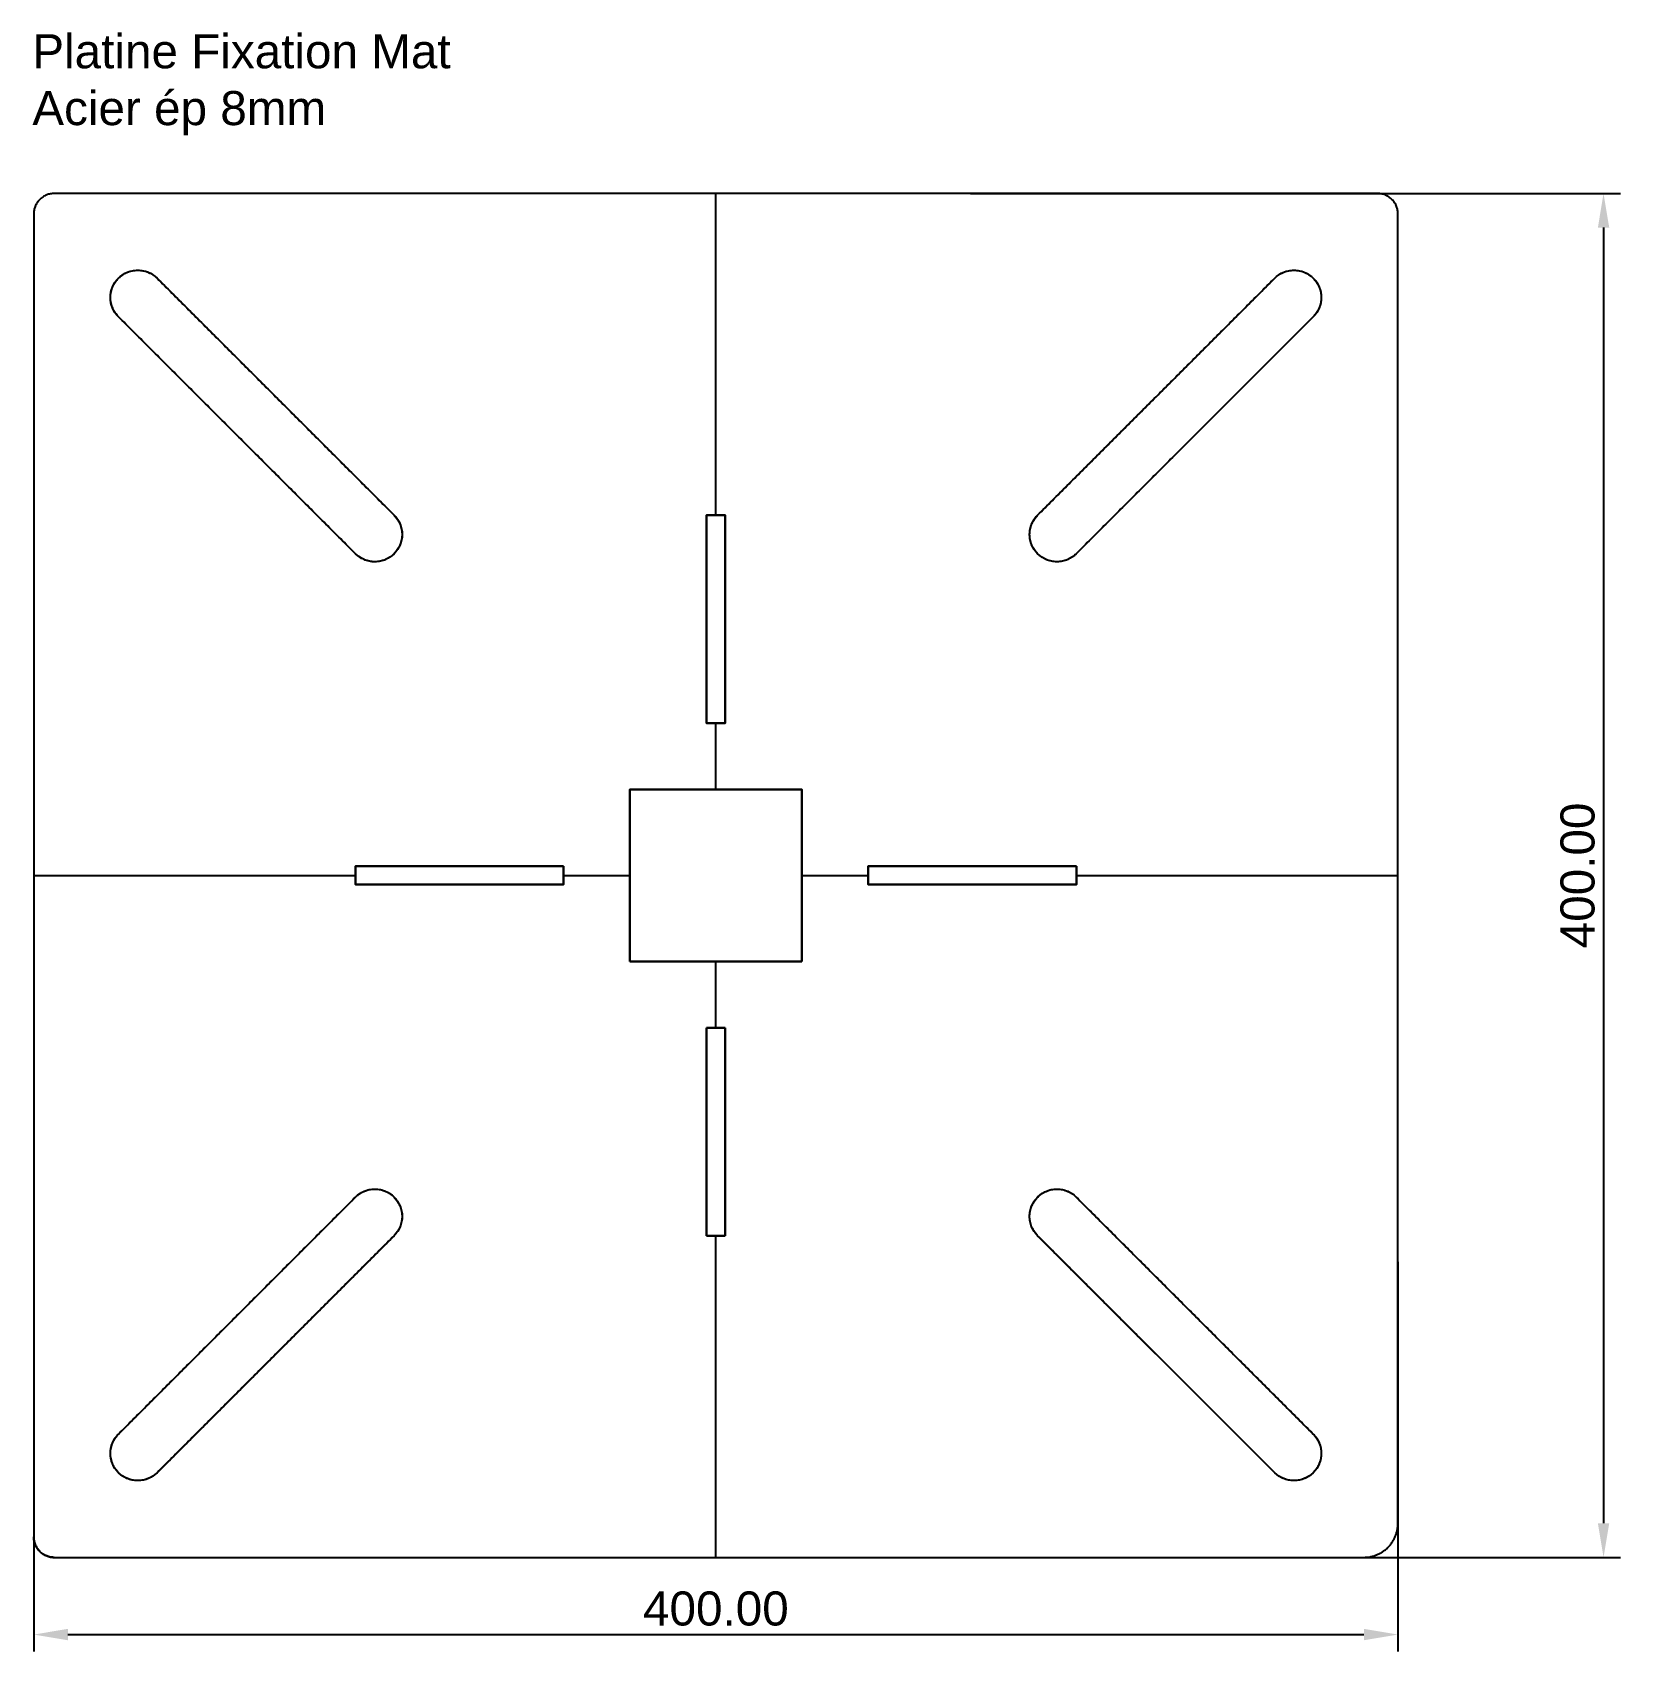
# Model space of a CAD drawing. Header units: millimetres. Extents: x -200 to 265, y -228 to 247.
import ezdxf

# ---------------------------------------------------------------- set-up
doc = ezdxf.new("R2010")
doc.units = ezdxf.units.MM
doc.layers.add('Défaut', color=7, linetype='Continuous', true_color=0x000000)
doc.layers.add('Mat-fix', color=7, linetype='Continuous', true_color=0x000000)
doc.styles.add('Helvetica Neue Regular', font='')
doc.styles.get('Helvetica Neue Regular').set_extended_font_data('Helvetica Neue')
doc.dimstyles.new('Défaut', dxfattribs={"dimtxt": 10, "dimasz": 10, "dimexe": 5, "dimexo": 5, "dimgap": 2.5, "dimtad": 1, "dimtoh": 1, "dimzin": 1, "dimdsep": 46, "dimtxsty": 'Helvetica Neue Regular', "dimcen": 5, "dimazin": 1, "dimtfac": 1, "dimtdec": 4, "dimtix": 1, "dimtofl": 0, "dimtmove": 1, "dimatfit": 3, "dimfxl": 10, "dimtolj": 1, "dimtzin": 1, "dimarcsym": 0})

# ---------------------------------------------------------------- blocks, each defined once
blk = doc.blocks.new('*D1')
at = {"layer": 'Defpoints', "color": 0}
for p in [(69.67, 199.88), (69.67, -200.12), (260.26, -200.12)]:
    blk.add_point(p, dxfattribs=at)
at = {"layer": 'Défaut', "color": 0, "lineweight": -2}
for p, q in [((74.67, 199.88), (265.26, 199.88)), ((260.26, 189.88), (260.26, -190.12)), ((74.67, -200.12), (265.26, -200.12))]:
    blk.add_line(p, q, dxfattribs=at)
at = {"layer": 'Défaut', "color": 0}
for points in [[(261.93, 189.88), (258.6, 189.88), (260.26, 199.88)], [(258.6, -190.12), (261.93, -190.12), (260.26, -200.12)]]:
    blk.add_solid(points, dxfattribs=at)
at = {"layer": 'Défaut', "color": 0, "insert": (252.69, -0.12), "char_height": 10, "attachment_point": 5, "rotation": 90, "style": 'Helvetica Neue Regular'}
blk.add_mtext('\\A1;400.00', dxfattribs=at)
blk = doc.blocks.new('*D2')
at = {"layer": 'Defpoints', "color": 0}
for p in [(-200.01, -108.4), (199.99, -108.4), (199.99, -222.76)]:
    blk.add_point(p, dxfattribs=at)
at = {"layer": 'Défaut', "color": 0, "lineweight": -2}
for p, q in [((-200.01, -113.4), (-200.01, -227.76)), ((199.99, -113.4), (199.99, -227.76)), ((-190.01, -222.76), (189.99, -222.76))]:
    blk.add_line(p, q, dxfattribs=at)
at = {"layer": 'Défaut', "color": 0}
for points in [[(-190.01, -221.09), (-190.01, -224.42), (-200.01, -222.76)], [(189.99, -224.42), (189.99, -221.09), (199.99, -222.76)]]:
    blk.add_solid(points, dxfattribs=at)
at = {"layer": 'Défaut', "color": 0, "insert": (-0.01, -215.18), "char_height": 10, "attachment_point": 5, "style": 'Helvetica Neue Regular'}
blk.add_mtext('\\A1;400.00', dxfattribs=at)

msp = doc.modelspace()

# ---------------------------------------------------------------- linework, layer by layer
at = {"layer": 'Mat-fix'}
for p, q in [((193.987, 199.88, -2224.853), (-194.013, 199.88, -2224.853)), ((-0.013, 105.58, -2228.853), (-0.013, 199.88, -2228.853)), ((-0.013, 105.58, -2220.853), (-0.013, 199.88, -2220.853)), ((-0.013, 199.88, -2228.853), (-0.013, 199.88, -2220.853)), ((-200.013, 193.88, -2224.853), (-200.013, -194.12, -2224.853)), ((199.987, -190.12, -2224.853), (199.987, 193.88, -2224.853)), ((-163.853, 175.037, -2224.853), (-94.353, 105.537, -2224.853)), ((94.333, 105.537, -2224.853), (163.833, 175.037, -2224.853)), ((-105.667, 94.223, -2224.853), (-175.167, 163.723, -2224.853)), ((175.147, 163.723, -2224.853), (105.647, 94.223, -2224.853)), ((-129.103, 140.287, -2220.853), (-129.103, 140.287, -2228.853)), ((129.083, 140.287, -2220.853), (129.083, 140.287, -2228.853)), ((-140.417, 128.973, -2220.853), (-140.417, 128.973, -2228.853)), ((140.397, 128.973, -2220.853), (140.397, 128.973, -2228.853)), ((-2.717, 105.58, -2224.853), (2.683, 105.58, -2224.853)), ((-2.717, 44.58, -2224.853), (-2.717, 105.58, -2224.853)), ((-0.017, 105.58, -2228.853), (-0.017, 105.58, -2220.853)), ((2.683, 105.58, -2224.853), (2.683, 44.58, -2224.853)), ((-2.717, 75.08, -2228.853), (-2.717, 75.08, -2220.853)), ((2.683, 75.08, -2228.853), (2.683, 75.08, -2220.853)), ((2.683, 44.58, -2224.853), (-2.717, 44.58, -2224.853)), ((-0.017, 44.58, -2228.853), (-0.017, 44.58, -2220.853)), ((-0.013, 25.08, -2228.853), (-0.013, 44.58, -2228.853)), ((-0.013, 25.08, -2220.853), (-0.013, 44.58, -2220.853)), ((25.183, 25.08, -2224.853), (-25.217, 25.08, -2224.853)), ((-25.217, 25.08, -2224.853), (-25.217, -25.32, -2224.853)), ((-0.017, 25.08, -2228.853), (-0.017, 25.08, -2220.853)), ((25.183, -25.32, -2224.853), (25.183, 25.08, -2224.853)), ((-105.717, 2.58, -2224.853), (-44.717, 2.58, -2224.853)), ((-105.717, -2.82, -2224.853), (-105.717, 2.58, -2224.853)), ((-75.217, 2.58, -2228.853), (-75.217, 2.58, -2220.853)), ((-44.717, 2.58, -2224.853), (-44.717, -2.82, -2224.853)), ((44.683, 2.58, -2224.853), (44.683, -2.82, -2224.853)), ((105.683, 2.58, -2224.853), (44.683, 2.58, -2224.853)), ((75.183, 2.58, -2228.853), (75.183, 2.58, -2220.853)), ((105.683, -2.82, -2224.853), (105.683, 2.58, -2224.853)), ((199.987, 1.88, -2228.853), (199.987, 1.88, -2220.853)), ((-200.013, -0.12, -2228.853), (-200.013, -0.12, -2220.853)), ((-200.013, -0.12, -2228.853), (-105.717, -0.12, -2228.853)), ((-200.013, -0.12, -2220.853), (-105.717, -0.12, -2220.853)), ((-105.717, -0.12, -2228.853), (-105.717, -0.12, -2220.853)), ((-44.717, -2.82, -2224.853), (-105.717, -2.82, -2224.853)), ((-75.217, -2.82, -2228.853), (-75.217, -2.82, -2220.853)), ((-44.717, -0.12, -2228.853), (-25.217, -0.12, -2228.853)), ((-44.717, -0.12, -2220.853), (-25.217, -0.12, -2220.853)), ((-44.717, -0.12, -2228.853), (-44.717, -0.12, -2220.853)), ((-25.217, -0.12, -2228.853), (-25.217, -0.12, -2220.853)), ((25.183, -0.12, -2228.853), (44.683, -0.12, -2228.853)), ((25.183, -0.12, -2220.853), (44.683, -0.12, -2220.853)), ((25.183, -0.12, -2228.853), (25.183, -0.12, -2220.853)), ((44.683, -0.12, -2228.853), (44.683, -0.12, -2220.853)), ((44.683, -2.82, -2224.853), (105.683, -2.82, -2224.853)), ((75.183, -2.82, -2228.853), (75.183, -2.82, -2220.853)), ((105.683, -0.12, -2228.853), (199.987, -0.12, -2228.853)), ((105.683, -0.12, -2220.853), (199.987, -0.12, -2220.853)), ((105.683, -0.12, -2228.853), (105.683, -0.12, -2220.853)), ((-25.217, -25.32, -2224.853), (25.183, -25.32, -2224.853)), ((-0.017, -25.32, -2228.853), (-0.017, -25.32, -2220.853)), ((-0.013, -44.82, -2228.853), (-0.013, -25.32, -2228.853)), ((-0.013, -44.82, -2220.853), (-0.013, -25.32, -2220.853)), ((2.683, -44.82, -2224.853), (-2.717, -44.82, -2224.853)), ((-2.717, -44.82, -2224.853), (-2.717, -105.82, -2224.853)), ((-0.017, -44.82, -2228.853), (-0.017, -44.82, -2220.853)), ((2.683, -105.82, -2224.853), (2.683, -44.82, -2224.853)), ((-2.717, -75.32, -2228.853), (-2.717, -75.32, -2220.853)), ((2.683, -75.32, -2228.853), (2.683, -75.32, -2220.853)), ((-175.167, -163.963, -2224.853), (-105.667, -94.463, -2224.853)), ((105.647, -94.463, -2224.853), (175.147, -163.963, -2224.853)), ((-94.353, -105.777, -2224.853), (-163.853, -175.277, -2224.853)), ((-2.717, -105.82, -2224.853), (2.683, -105.82, -2224.853)), ((-0.017, -105.82, -2228.853), (-0.017, -105.82, -2220.853)), ((-0.013, -200.12, -2228.853), (-0.013, -105.82, -2228.853)), ((-0.013, -200.12, -2220.853), (-0.013, -105.82, -2220.853)), ((163.833, -175.277, -2224.853), (94.333, -105.777, -2224.853)), ((-140.417, -129.213, -2220.853), (-140.417, -129.213, -2228.853)), ((140.397, -129.213, -2220.853), (140.397, -129.213, -2228.853)), ((-129.103, -140.527, -2220.853), (-129.103, -140.527, -2228.853)), ((129.083, -140.527, -2220.853), (129.083, -140.527, -2228.853)), ((-194.013, -200.12, -2224.853), (189.987, -200.12, -2224.853)), ((-2.013, -200.12, -2228.853), (-2.013, -200.12, -2220.853))]:
    msp.add_line(p, q, dxfattribs=at)
at = {"layer": 'Mat-fix', "extrusion": (4.01944e-14, 4.01944e-14, -1)}
for centre in [(169.51, 169.38, 2228.853), (169.51, 169.38, 2220.853), (-99.99, -100.12, 2228.853), (-99.99, -100.12, 2220.853)]:
    msp.add_arc(centre, 8, 315, 135, dxfattribs=at)
at = {"layer": 'Mat-fix', "extrusion": (4.01944e-14, -4.01944e-14, -1)}
for centre in [(-169.49, 169.38, 2228.853), (-169.49, 169.38, 2220.853), (100.01, -100.12, 2228.853), (100.01, -100.12, 2220.853)]:
    msp.add_arc(centre, 8, 45, 225, dxfattribs=at)
at = {"layer": 'Mat-fix', "extrusion": (-4.01944e-14, -4.01944e-14, -1)}
for centre in [(100.01, 99.88, 2228.853), (100.01, 99.88, 2220.853), (-169.49, -169.62, 2228.853), (-169.49, -169.62, 2220.853)]:
    msp.add_arc(centre, 8, 135, 315, dxfattribs=at)
at = {"layer": 'Mat-fix', "extrusion": (-4.01944e-14, 4.01944e-14, -1)}
for centre in [(-99.99, 99.88, 2228.853), (-99.99, 99.88, 2220.853), (169.51, -169.62, 2228.853), (169.51, -169.62, 2220.853)]:
    msp.add_arc(centre, 8, 225, 45, dxfattribs=at)
at = {"layer": 'Mat-fix'}
for points, weights in [([(-194.013, 199.88, -2228.853), (-200.013, 199.88, -2228.853), (-200.013, 193.88, -2228.853)], [1, 0.707106781187, 1]), ([(-194.013, 199.88, -2220.853), (-200.013, 199.88, -2220.853), (-200.013, 193.88, -2220.853)], [1, 0.707106781187, 1]), ([(-194.013, 199.88, -2224.853), (-200.013, 199.88, -2224.853), (-200.013, 193.88, -2224.853)], [1, 0.707106781187, 1]), ([(199.987, 193.88, -2228.853), (199.987, 199.88, -2228.853), (193.987, 199.88, -2228.853)], [1, 0.707106781186, 1]), ([(199.987, 193.88, -2220.853), (199.987, 199.88, -2220.853), (193.987, 199.88, -2220.853)], [1, 0.707106781186, 1]), ([(199.987, 193.88, -2224.853), (199.987, 199.88, -2224.853), (193.987, 199.88, -2224.853)], [1, 0.707106781186, 1]), ([(-200.013, -194.12, -2228.853), (-200.013, -200.12, -2228.853), (-194.013, -200.12, -2228.853)], [1, 0.707106781187, 1]), ([(-200.013, -194.12, -2220.853), (-200.013, -200.12, -2220.853), (-194.013, -200.12, -2220.853)], [1, 0.707106781187, 1]), ([(-194.013, -200.12, -2224.853), (-200.013, -200.12, -2224.853), (-200.013, -194.12, -2224.853)], [1, 0.707106781187, 1]), ([(189.987, -200.12, -2228.853), (199.987, -200.12, -2228.853), (199.987, -190.12, -2228.853)], [1, 0.707106781187, 1]), ([(189.987, -200.12, -2220.853), (199.987, -200.12, -2220.853), (199.987, -190.12, -2220.853)], [1, 0.707106781187, 1]), ([(189.987, -200.12, -2224.853), (199.987, -200.12, -2224.853), (199.987, -190.12, -2224.853)], [1, 0.707106781187, 1])]:
    msp.add_rational_spline(points, weights, degree=2, dxfattribs=at)
for points in [[(193.987, 199.88, -2228.853), (-0.013, 199.88, -2228.853), (-194.013, 199.88, -2228.853)], [(193.987, 199.88, -2220.853), (-0.013, 199.88, -2220.853), (-194.013, 199.88, -2220.853)], [(-194.013, 199.88, -2220.853), (-194.013, 199.88, -2224.853), (-194.013, 199.88, -2228.853)], [(193.987, 199.88, -2220.853), (193.987, 199.88, -2224.853), (193.987, 199.88, -2228.853)], [(-198.255, 198.123, -2220.853), (-198.255, 198.123, -2224.853), (-198.255, 198.123, -2228.853)], [(198.23, 198.123, -2220.853), (198.23, 198.123, -2224.853), (198.23, 198.123, -2228.853)], [(-200.013, 193.88, -2228.853), (-200.013, -0.12, -2228.853), (-200.013, -194.12, -2228.853)], [(-200.013, 193.88, -2220.853), (-200.013, -0.12, -2220.853), (-200.013, -194.12, -2220.853)], [(-200.013, 193.88, -2220.853), (-200.013, 193.88, -2224.853), (-200.013, 193.88, -2228.853)], [(199.987, -190.12, -2228.853), (199.987, 1.88, -2228.853), (199.987, 193.88, -2228.853)], [(199.987, -190.12, -2220.853), (199.987, 1.88, -2220.853), (199.987, 193.88, -2220.853)], [(199.987, 193.88, -2220.853), (199.987, 193.88, -2224.853), (199.987, 193.88, -2228.853)], [(-175.167, 175.037, -2220.853), (-175.167, 175.037, -2224.853), (-175.167, 175.037, -2228.853)], [(-163.853, 175.037, -2228.853), (-129.103, 140.287, -2228.853), (-94.353, 105.537, -2228.853)], [(-163.853, 175.037, -2220.853), (-129.103, 140.287, -2220.853), (-94.353, 105.537, -2220.853)], [(-163.853, 175.037, -2228.853), (-163.853, 175.037, -2224.853), (-163.853, 175.037, -2220.853)], [(94.333, 105.537, -2228.853), (129.083, 140.287, -2228.853), (163.833, 175.037, -2228.853)], [(94.333, 105.537, -2220.853), (129.083, 140.287, -2220.853), (163.833, 175.037, -2220.853)], [(163.833, 175.037, -2220.853), (163.833, 175.037, -2224.853), (163.833, 175.037, -2228.853)], [(175.147, 175.037, -2220.853), (175.147, 175.037, -2224.853), (175.147, 175.037, -2228.853)], [(-105.667, 94.223, -2228.853), (-140.417, 128.973, -2228.853), (-175.167, 163.723, -2228.853)], [(-105.667, 94.223, -2220.853), (-140.417, 128.973, -2220.853), (-175.167, 163.723, -2220.853)], [(-175.167, 163.723, -2220.853), (-175.167, 163.723, -2224.853), (-175.167, 163.723, -2228.853)], [(175.147, 163.723, -2228.853), (140.397, 128.973, -2228.853), (105.647, 94.223, -2228.853)], [(175.147, 163.723, -2220.853), (140.397, 128.973, -2220.853), (105.647, 94.223, -2220.853)], [(175.147, 163.723, -2228.853), (175.147, 163.723, -2224.853), (175.147, 163.723, -2220.853)], [(-94.353, 105.537, -2228.853), (-94.353, 105.537, -2224.853), (-94.353, 105.537, -2220.853)], [(2.683, 105.58, -2228.853), (-0.017, 105.58, -2228.853), (-2.717, 105.58, -2228.853)], [(-2.717, 105.58, -2228.853), (-2.717, 75.08, -2228.853), (-2.717, 44.58, -2228.853)], [(2.683, 105.58, -2220.853), (-0.017, 105.58, -2220.853), (-2.717, 105.58, -2220.853)], [(-2.717, 105.58, -2220.853), (-2.717, 75.08, -2220.853), (-2.717, 44.58, -2220.853)], [(-2.717, 105.58, -2220.853), (-2.717, 105.58, -2224.853), (-2.717, 105.58, -2228.853)], [(2.683, 44.58, -2228.853), (2.683, 75.08, -2228.853), (2.683, 105.58, -2228.853)], [(2.683, 44.58, -2220.853), (2.683, 75.08, -2220.853), (2.683, 105.58, -2220.853)], [(2.683, 105.58, -2220.853), (2.683, 105.58, -2224.853), (2.683, 105.58, -2228.853)], [(94.333, 105.537, -2228.853), (94.333, 105.537, -2224.853), (94.333, 105.537, -2220.853)], [(-105.667, 94.223, -2228.853), (-105.667, 94.223, -2224.853), (-105.667, 94.223, -2220.853)], [(-94.353, 94.223, -2220.853), (-94.371, 94.241, -2224.853), (-94.389, 94.259, -2228.853)], [(94.333, 94.223, -2220.853), (94.333, 94.223, -2224.853), (94.333, 94.223, -2228.853)], [(105.647, 94.223, -2228.853), (105.647, 94.223, -2224.853), (105.647, 94.223, -2220.853)], [(-2.717, 44.58, -2228.853), (-0.017, 44.58, -2228.853), (2.683, 44.58, -2228.853)], [(-2.717, 44.58, -2220.853), (-0.017, 44.58, -2220.853), (2.683, 44.58, -2220.853)], [(-2.717, 44.58, -2228.853), (-2.717, 44.58, -2224.853), (-2.717, 44.58, -2220.853)], [(2.683, 44.58, -2220.853), (2.683, 44.58, -2224.853), (2.683, 44.58, -2228.853)], [(-25.217, 25.08, -2228.853), (-25.217, 25.08, -2224.853), (-25.217, 25.08, -2220.853)], [(25.183, 25.08, -2228.853), (-0.017, 25.08, -2228.853), (-25.217, 25.08, -2228.853)], [(-25.217, 25.08, -2228.853), (-25.217, -0.12, -2228.853), (-25.217, -25.32, -2228.853)], [(-25.217, 25.08, -2220.853), (-0.017, 25.08, -2220.853), (25.183, 25.08, -2220.853)], [(-25.217, -25.32, -2220.853), (-25.217, -0.12, -2220.853), (-25.217, 25.08, -2220.853)], [(25.183, 25.08, -2228.853), (25.183, 25.08, -2224.853), (25.183, 25.08, -2220.853)], [(25.183, -25.32, -2228.853), (25.183, -0.12, -2228.853), (25.183, 25.08, -2228.853)], [(25.183, 25.08, -2220.853), (25.183, -0.12, -2220.853), (25.183, -25.32, -2220.853)], [(-44.717, 2.58, -2228.853), (-75.217, 2.58, -2228.853), (-105.717, 2.58, -2228.853)], [(-105.717, 2.58, -2228.853), (-105.717, -0.12, -2228.853), (-105.717, -2.82, -2228.853)], [(-44.717, 2.58, -2220.853), (-75.217, 2.58, -2220.853), (-105.717, 2.58, -2220.853)], [(-105.717, 2.58, -2220.853), (-105.717, -0.12, -2220.853), (-105.717, -2.82, -2220.853)], [(-105.717, 2.58, -2220.853), (-105.717, 2.58, -2224.853), (-105.717, 2.58, -2228.853)], [(-44.717, -2.82, -2228.853), (-44.717, -0.12, -2228.853), (-44.717, 2.58, -2228.853)], [(-44.717, -2.82, -2220.853), (-44.717, -0.12, -2220.853), (-44.717, 2.58, -2220.853)], [(-44.717, 2.58, -2220.853), (-44.717, 2.58, -2224.853), (-44.717, 2.58, -2228.853)], [(44.683, -2.82, -2228.853), (44.683, -0.12, -2228.853), (44.683, 2.58, -2228.853)], [(44.683, 2.58, -2228.853), (75.183, 2.58, -2228.853), (105.683, 2.58, -2228.853)], [(44.683, -2.82, -2220.853), (44.683, -0.12, -2220.853), (44.683, 2.58, -2220.853)], [(44.683, 2.58, -2220.853), (75.183, 2.58, -2220.853), (105.683, 2.58, -2220.853)], [(44.683, 2.58, -2220.853), (44.683, 2.58, -2224.853), (44.683, 2.58, -2228.853)], [(105.683, 2.58, -2228.853), (105.683, -0.12, -2228.853), (105.683, -2.82, -2228.853)], [(105.683, 2.58, -2220.853), (105.683, -0.12, -2220.853), (105.683, -2.82, -2220.853)], [(105.683, 2.58, -2220.853), (105.683, 2.58, -2224.853), (105.683, 2.58, -2228.853)], [(-105.717, -2.82, -2228.853), (-75.217, -2.82, -2228.853), (-44.717, -2.82, -2228.853)], [(-105.717, -2.82, -2220.853), (-75.217, -2.82, -2220.853), (-44.717, -2.82, -2220.853)], [(-105.717, -2.82, -2220.853), (-105.717, -2.82, -2224.853), (-105.717, -2.82, -2228.853)], [(-44.717, -2.82, -2228.853), (-44.717, -2.82, -2224.853), (-44.717, -2.82, -2220.853)], [(105.683, -2.82, -2228.853), (75.183, -2.82, -2228.853), (44.683, -2.82, -2228.853)], [(105.683, -2.82, -2220.853), (75.183, -2.82, -2220.853), (44.683, -2.82, -2220.853)], [(44.683, -2.82, -2228.853), (44.683, -2.82, -2224.853), (44.683, -2.82, -2220.853)], [(105.683, -2.82, -2220.853), (105.683, -2.82, -2224.853), (105.683, -2.82, -2228.853)], [(-25.217, -25.32, -2228.853), (-25.217, -25.32, -2224.853), (-25.217, -25.32, -2220.853)], [(-25.217, -25.32, -2228.853), (-0.017, -25.32, -2228.853), (25.183, -25.32, -2228.853)], [(25.183, -25.32, -2220.853), (-0.017, -25.32, -2220.853), (-25.217, -25.32, -2220.853)], [(25.183, -25.32, -2228.853), (25.183, -25.32, -2224.853), (25.183, -25.32, -2220.853)], [(-2.717, -44.82, -2228.853), (-0.017, -44.82, -2228.853), (2.683, -44.82, -2228.853)], [(-2.717, -105.82, -2228.853), (-2.717, -75.32, -2228.853), (-2.717, -44.82, -2228.853)], [(-2.717, -44.82, -2220.853), (-0.017, -44.82, -2220.853), (2.683, -44.82, -2220.853)], [(-2.717, -105.82, -2220.853), (-2.717, -75.32, -2220.853), (-2.717, -44.82, -2220.853)], [(-2.717, -44.82, -2228.853), (-2.717, -44.82, -2224.853), (-2.717, -44.82, -2220.853)], [(2.683, -44.82, -2228.853), (2.683, -75.32, -2228.853), (2.683, -105.82, -2228.853)], [(2.683, -44.82, -2220.853), (2.683, -75.32, -2220.853), (2.683, -105.82, -2220.853)], [(2.683, -44.82, -2220.853), (2.683, -44.82, -2224.853), (2.683, -44.82, -2228.853)], [(-175.167, -163.963, -2228.853), (-140.417, -129.213, -2228.853), (-105.667, -94.463, -2228.853)], [(-175.167, -163.963, -2220.853), (-140.417, -129.213, -2220.853), (-105.667, -94.463, -2220.853)], [(-105.667, -94.463, -2228.853), (-105.667, -94.463, -2224.853), (-105.667, -94.463, -2220.853)], [(-94.353, -94.463, -2220.853), (-94.371, -94.481, -2224.853), (-94.389, -94.499, -2228.853)], [(94.333, -94.463, -2220.853), (94.351, -94.481, -2224.853), (94.369, -94.499, -2228.853)], [(105.647, -94.463, -2228.853), (140.397, -129.213, -2228.853), (175.147, -163.963, -2228.853)], [(105.647, -94.463, -2220.853), (140.397, -129.213, -2220.853), (175.147, -163.963, -2220.853)], [(105.647, -94.463, -2228.853), (105.647, -94.463, -2224.853), (105.647, -94.463, -2220.853)], [(-94.353, -105.777, -2228.853), (-129.103, -140.527, -2228.853), (-163.853, -175.277, -2228.853)], [(-94.353, -105.777, -2220.853), (-129.103, -140.527, -2220.853), (-163.853, -175.277, -2220.853)], [(-94.353, -105.777, -2228.853), (-94.353, -105.777, -2224.853), (-94.353, -105.777, -2220.853)], [(2.683, -105.82, -2228.853), (-0.017, -105.82, -2228.853), (-2.717, -105.82, -2228.853)], [(2.683, -105.82, -2220.853), (-0.017, -105.82, -2220.853), (-2.717, -105.82, -2220.853)], [(-2.717, -105.82, -2220.853), (-2.717, -105.82, -2224.853), (-2.717, -105.82, -2228.853)], [(2.683, -105.82, -2220.853), (2.683, -105.82, -2224.853), (2.683, -105.82, -2228.853)], [(163.833, -175.277, -2228.853), (129.083, -140.527, -2228.853), (94.333, -105.777, -2228.853)], [(163.833, -175.277, -2220.853), (129.083, -140.527, -2220.853), (94.333, -105.777, -2220.853)], [(94.333, -105.777, -2228.853), (94.333, -105.777, -2224.853), (94.333, -105.777, -2220.853)], [(-175.167, -163.963, -2228.853), (-175.167, -163.963, -2224.853), (-175.167, -163.963, -2220.853)], [(175.147, -163.963, -2220.853), (175.147, -163.963, -2224.853), (175.147, -163.963, -2228.853)], [(-175.167, -175.277, -2220.853), (-175.167, -175.277, -2224.853), (-175.167, -175.277, -2228.853)], [(-163.853, -175.277, -2220.853), (-163.853, -175.277, -2224.853), (-163.853, -175.277, -2228.853)], [(163.833, -175.277, -2228.853), (163.833, -175.277, -2224.853), (163.833, -175.277, -2220.853)], [(175.147, -175.277, -2220.853), (175.147, -175.277, -2224.853), (175.147, -175.277, -2228.853)], [(-200.013, -194.12, -2228.853), (-200.013, -194.12, -2224.853), (-200.013, -194.12, -2220.853)], [(199.987, -190.12, -2220.853), (199.987, -190.12, -2224.853), (199.987, -190.12, -2228.853)], [(-198.255, -198.363, -2228.853), (-198.255, -198.363, -2224.853), (-198.255, -198.363, -2220.853)], [(197.058, -197.191, -2220.853), (197.058, -197.191, -2224.853), (197.058, -197.191, -2228.853)], [(-194.013, -200.12, -2228.853), (-2.013, -200.12, -2228.853), (189.987, -200.12, -2228.853)], [(-194.013, -200.12, -2220.853), (-2.013, -200.12, -2220.853), (189.987, -200.12, -2220.853)], [(-194.013, -200.12, -2228.853), (-194.013, -200.12, -2224.853), (-194.013, -200.12, -2220.853)], [(189.987, -200.12, -2220.853), (189.987, -200.12, -2224.853), (189.987, -200.12, -2228.853)]]:
    msp.add_open_spline(points, degree=2, dxfattribs=at)
for points, knots in [([(-175.167, 163.723, -2224.853), (-180.824, 169.38, -2224.853), (-175.167, 175.037, -2224.853), (-169.51, 180.694, -2224.853), (-163.853, 175.037, -2224.853)], [-148.553325, -148.553325, -148.553325, -135.9869544, -135.9869544, -123.4205838, -123.4205838, -123.4205838]), ([(163.833, 175.037, -2224.853), (169.49, 180.694, -2224.853), (175.147, 175.037, -2224.853), (180.804, 169.38, -2224.853), (175.147, 163.723, -2224.853)], [-148.553325, -148.553325, -148.553325, -135.9869544, -135.9869544, -123.4205838, -123.4205838, -123.4205838]), ([(-94.353, 105.537, -2224.853), (-88.635, 99.863, -2224.853), (-94.371, 94.241, -2224.853), (-99.993, 88.505, -2224.853), (-105.667, 94.223, -2224.853)], [-25.1327412, -25.1327412, -25.1327412, -12.5663706, -12.5663706, 0, 0, 0]), ([(105.647, 94.223, -2224.853), (99.99, 88.566, -2224.853), (94.333, 94.223, -2224.853), (88.676, 99.88, -2224.853), (94.333, 105.537, -2224.853)], [-25.1327412, -25.1327412, -25.1327412, -12.5663706, -12.5663706, 0, 0, 0]), ([(-105.667, -94.463, -2224.853), (-99.993, -88.745, -2224.853), (-94.371, -94.481, -2224.853), (-88.635, -100.103, -2224.853), (-94.353, -105.777, -2224.853)], [-25.1327412, -25.1327412, -25.1327412, -12.5663706, -12.5663706, 0, 0, 0]), ([(94.333, -105.777, -2224.853), (88.615, -100.103, -2224.853), (94.351, -94.481, -2224.853), (99.973, -88.745, -2224.853), (105.647, -94.463, -2224.853)], [-25.1327412, -25.1327412, -25.1327412, -12.5663706, -12.5663706, 0, 0, 0]), ([(-163.853, -175.277, -2224.853), (-169.51, -180.934, -2224.853), (-175.167, -175.277, -2224.853), (-180.824, -169.62, -2224.853), (-175.167, -163.963, -2224.853)], [-148.553325, -148.553325, -148.553325, -135.9869544, -135.9869544, -123.4205838, -123.4205838, -123.4205838]), ([(175.147, -163.963, -2224.853), (180.804, -169.62, -2224.853), (175.147, -175.277, -2224.853), (169.49, -180.934, -2224.853), (163.833, -175.277, -2224.853)], [-148.553325, -148.553325, -148.553325, -135.9869544, -135.9869544, -123.4205838, -123.4205838, -123.4205838])]:
    msp.add_rational_spline(points, [1, 0.707106781187, 1, 0.707106781187, 1], degree=2, knots=knots, dxfattribs=at)

# ---------------------------------------------------------------- texts
at = {"layer": 'Défaut', "insert": (-200.435, 216.91), "char_height": 10, "width": 266.44809, "attachment_point": 7, "style": 'Helvetica Neue Regular'}
msp.add_mtext('{\\fHelvetica Neue;Platine Fixation Mat}\\P{\\fHelvetica Neue;Acier ép 8mm}\\P', dxfattribs=at)

# ---------------------------------------------------------------- dimensions: what is measured, and where the dimension line sits
at = {"layer": 'Défaut'}
dim = msp.add_linear_dim(base=(260.264, -200.12, -2220.853), p1=(69.675, 199.88, -2220.853), p2=(69.675, -200.12, -2220.853), angle=90, dimstyle='Défaut', override={"dimtxt": 10, "dimasz": 10, "dimexe": 5, "dimexo": 5, "dimgap": 2.5, "dimtad": 1, "dimtih": 0, "dimtoh": 0, "dimdec": 2, "dimzin": 1, "dimtxsty": 'Helvetica Neue Regular', "dimsah": 0, "dimcen": 5, "dimadec": 2, "dimazin": 1, "dimtix": 0, "dimtmove": 0, "dimfxl": 10, "dimtzin": 1}, dxfattribs=at)
dim.commit()
dim.dimension.update_dxf_attribs({"geometry": '*D1', "text_midpoint": (252.687, -0.12, -2220.853)})
dim = msp.add_linear_dim(base=(199.987, -222.758, -2220.853), p1=(-200.013, -108.405, -2220.853), p2=(199.987, -108.405, -2220.853), dimstyle='Défaut', override={"dimtxt": 10, "dimasz": 10, "dimexe": 5, "dimexo": 5, "dimgap": 2.5, "dimtad": 1, "dimtih": 0, "dimtoh": 0, "dimdec": 2, "dimzin": 1, "dimtxsty": 'Helvetica Neue Regular', "dimsah": 0, "dimcen": 5, "dimadec": 2, "dimazin": 1, "dimtix": 0, "dimtmove": 0, "dimfxl": 10, "dimtzin": 1}, dxfattribs=at)
dim.commit()
dim.dimension.update_dxf_attribs({"geometry": '*D2', "text_midpoint": (-0.013, -215.181, -2220.853)})

doc.saveas('drawing.dxf')
